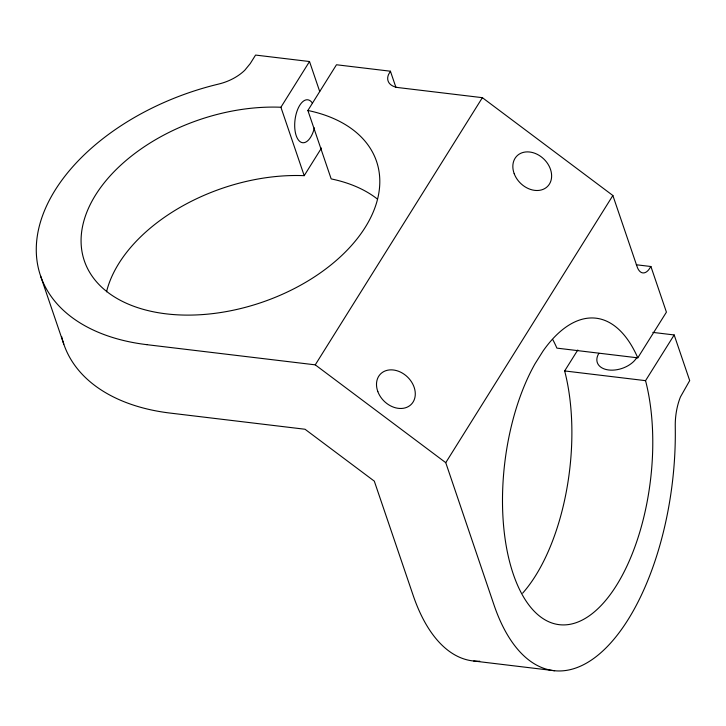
<?xml version="1.0" encoding="UTF-8"?>
<svg xmlns="http://www.w3.org/2000/svg" width="726" height="726" viewBox="0 0 726 726"><rect width="100%" height="100%" fill="white"/><g stroke="black" fill="none" stroke-linecap="round" stroke-linejoin="round"><path stroke-width="1.09" d="M377.538 199.169A154.339 96.504 -18.8 0 0 334.16 179.549L331.174 178.895L307.878 110.479L336.483 64.759L390.416 71.212L388.528 74.56A19.293 12.061 -18.8 0 0 398.665 87.637L482.373 97.674L612.871 195.503L636.965 266.288A19.293 9.175 -83.1 0 0 648.781 269.682L650.913 266.515L636.312 264.763M307.878 110.479L310.864 111.132A154.339 96.504 -18.8 0 1 308.949 280.354A154.339 96.504 -18.8 0 1 81.884 250.96A154.339 96.504 -18.8 0 1 280.908 107.248L309.512 61.528L255.57 55.067L250.234 63.598L244.789 70.24A38.714 24.203 -18.8 0 1 218.626 84.062L214.134 85.178A200.458 125.335 -18.8 0 0 172.888 98.727A200.621 125.435 -18.8 0 0 36.772 240.206A200.621 125.435 -18.8 0 0 146.906 344.668M106.531 291.798A154.339 96.504 -18.8 0 1 304.203 175.665L321.482 148.04M146.897 344.678L315.256 364.851L482.373 97.674M652.837 332.39L674.182 334.958L689.7 380.587L680.453 396.922A38.714 18.404 -83.1 0 0 675.262 426.471L675.307 430.99A200.458 95.297 -83.1 0 1 673.311 473.969A200.621 95.369 -83.1 0 1 594.122 658.155A200.621 95.369 -83.1 0 1 493.989 604.912L445.755 462.671L612.871 195.503M522.656 593.16A154.339 73.371 -83.1 0 0 564.656 370.941L577.787 349.996M552.795 339.641A154.339 73.371 -83.1 0 1 555.826 345.721L556.896 348.126L637.791 357.845L666.423 312.144L650.913 266.515M637.791 357.845L636.711 355.441A154.339 73.371 -83.1 0 0 543.102 350.948L535.008 363.817A154.339 73.371 -83.1 0 0 513.563 574.938A154.339 73.371 -83.1 0 0 613.397 590.147A154.339 73.371 -83.1 0 0 645.55 380.66L674.182 334.958M564.656 370.941L645.55 380.66M473.742 661.014L554.628 670.733M315.256 364.851L445.755 462.671M390.416 71.212L395.879 87.247M309.512 61.528L319.703 91.458M280.908 107.248L304.203 175.665M40.511 275.771L63.806 344.178M61.646 336.592A200.621 125.435 -18.8 0 0 170.193 413.085L305.029 429.248L374.307 481.138L413.094 595.202A200.621 95.369 -83.1 0 0 479.75 661.205M314.394 127.894A21.608 10.264 -83.2 0 1 299.339 141.044A21.608 10.264 -83.2 0 1 297.007 111.178A21.608 10.264 -83.2 0 1 312.479 103.228M636.629 357.873A21.608 13.504 -18.8 0 1 608.742 369.988A21.608 13.504 -18.8 0 1 598.877 353.344M514.189 173.659A21.608 16.816 44.5 0 0 547.431 186.546A21.608 16.816 44.5 0 0 535.08 153.368A21.608 16.816 44.5 0 0 514.189 173.659M377.847 391.632A21.608 16.816 44.5 0 0 411.097 404.518A21.608 16.816 44.5 0 0 398.737 371.34A21.608 16.816 44.5 0 0 377.847 391.632"/></g></svg>
